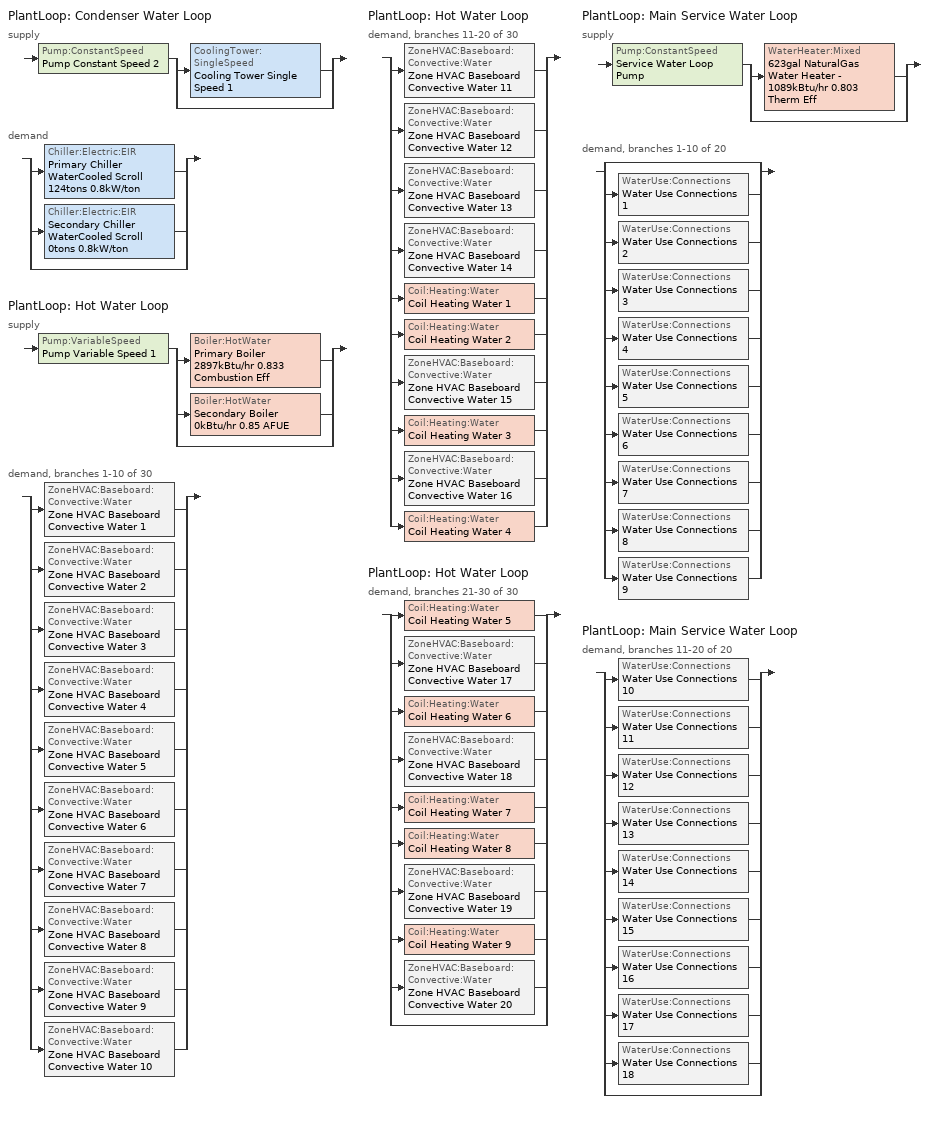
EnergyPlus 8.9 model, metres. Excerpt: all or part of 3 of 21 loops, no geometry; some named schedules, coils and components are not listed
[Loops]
PlantLoop 'Condenser Water Loop'
 supply: Pump:ConstantSpeed 'Pump Constant Speed 2' > split
  | CoolingTower:SingleSpeed 'Cooling Tower Single Speed 1'
  | bypass
 demand: split
  | Chiller:Electric:EIR 'Primary Chiller WaterCooled Scroll 124tons 0.8kW/ton'
  | Chiller:Electric:EIR 'Secondary Chiller WaterCooled Scroll 0tons 0.8kW/ton'
  | bypass
PlantLoop 'Hot Water Loop'
 supply: Pump:VariableSpeed 'Pump Variable Speed 1' > split
  | Boiler:HotWater 'Primary Boiler 2897kBtu/hr 0.833 Combustion Eff'
  | Boiler:HotWater 'Secondary Boiler 0kBtu/hr 0.85 AFUE'
  | bypass
 demand, branches 1-10 of 30: split
  | ZoneHVAC:Baseboard:Convective:Water 'Zone HVAC Baseboard Convective Water 1'
  | ZoneHVAC:Baseboard:Convective:Water 'Zone HVAC Baseboard Convective Water 2'
  | ZoneHVAC:Baseboard:Convective:Water 'Zone HVAC Baseboard Convective Water 3'
  | ZoneHVAC:Baseboard:Convective:Water 'Zone HVAC Baseboard Convective Water 4'
  | ZoneHVAC:Baseboard:Convective:Water 'Zone HVAC Baseboard Convective Water 5'
  | ZoneHVAC:Baseboard:Convective:Water 'Zone HVAC Baseboard Convective Water 6'
  | ZoneHVAC:Baseboard:Convective:Water 'Zone HVAC Baseboard Convective Water 7'
  | ZoneHVAC:Baseboard:Convective:Water 'Zone HVAC Baseboard Convective Water 8'
  | ZoneHVAC:Baseboard:Convective:Water 'Zone HVAC Baseboard Convective Water 9'
  | ZoneHVAC:Baseboard:Convective:Water 'Zone HVAC Baseboard Convective Water 10'
PlantLoop 'Hot Water Loop'
 demand, branches 11-20 of 30: split
  | ZoneHVAC:Baseboard:Convective:Water 'Zone HVAC Baseboard Convective Water 11'
  | ZoneHVAC:Baseboard:Convective:Water 'Zone HVAC Baseboard Convective Water 12'
  | ZoneHVAC:Baseboard:Convective:Water 'Zone HVAC Baseboard Convective Water 13'
  | ZoneHVAC:Baseboard:Convective:Water 'Zone HVAC Baseboard Convective Water 14'
  | Coil:Heating:Water 'Coil Heating Water 1'
  | Coil:Heating:Water 'Coil Heating Water 2'
  | ZoneHVAC:Baseboard:Convective:Water 'Zone HVAC Baseboard Convective Water 15'
  | Coil:Heating:Water 'Coil Heating Water 3'
  | ZoneHVAC:Baseboard:Convective:Water 'Zone HVAC Baseboard Convective Water 16'
  | Coil:Heating:Water 'Coil Heating Water 4'
PlantLoop 'Hot Water Loop'
 demand, branches 21-30 of 30: split
  | Coil:Heating:Water 'Coil Heating Water 5'
  | ZoneHVAC:Baseboard:Convective:Water 'Zone HVAC Baseboard Convective Water 17'
  | Coil:Heating:Water 'Coil Heating Water 6'
  | ZoneHVAC:Baseboard:Convective:Water 'Zone HVAC Baseboard Convective Water 18'
  | Coil:Heating:Water 'Coil Heating Water 7'
  | Coil:Heating:Water 'Coil Heating Water 8'
  | ZoneHVAC:Baseboard:Convective:Water 'Zone HVAC Baseboard Convective Water 19'
  | Coil:Heating:Water 'Coil Heating Water 9'
  | ZoneHVAC:Baseboard:Convective:Water 'Zone HVAC Baseboard Convective Water 20'
  | bypass
PlantLoop 'Main Service Water Loop'
 supply: Pump:ConstantSpeed 'Service Water Loop Pump' > split
  | WaterHeater:Mixed '623gal NaturalGas Water Heater - 1089kBtu/hr 0.803 Therm Eff'
  | bypass
 demand, branches 1-10 of 20: split
  | bypass
  | WaterUse:Connections 'Water Use Connections 1'
  | WaterUse:Connections 'Water Use Connections 2'
  | WaterUse:Connections 'Water Use Connections 3'
  | WaterUse:Connections 'Water Use Connections 4'
  | WaterUse:Connections 'Water Use Connections 5'
  | WaterUse:Connections 'Water Use Connections 6'
  | WaterUse:Connections 'Water Use Connections 7'
  | WaterUse:Connections 'Water Use Connections 8'
  | WaterUse:Connections 'Water Use Connections 9'
PlantLoop 'Main Service Water Loop'
 demand, branches 11-20 of 20: split
  | WaterUse:Connections 'Water Use Connections 10'
  | WaterUse:Connections 'Water Use Connections 11'
  | WaterUse:Connections 'Water Use Connections 12'
  | WaterUse:Connections 'Water Use Connections 13'
  | WaterUse:Connections 'Water Use Connections 14'
  | WaterUse:Connections 'Water Use Connections 15'
  | WaterUse:Connections 'Water Use Connections 16'
  | WaterUse:Connections 'Water Use Connections 17'
  | WaterUse:Connections 'Water Use Connections 18'
  | bypass
[Coil:Heating:Water] Availability Schedule=Always On Discrete; U-Factor Times Area Value {W/K}=Autosize; Maximum Water Flow Rate {m3/s}=Autosize; Rated Inlet Water Temperature {C}=82.2; Rated Inlet Air Temperature {C}=16.6; Rated Outlet Water Temperature {C}=71.1; Rated Outlet Air Temperature {C}=32.2; Rated Ratio for Air and Water Convection=0.5
Name | Performance Input Method | Rated Capacity {W}
Coil Heating Water 8; Coil Heating Water 5; Coil Heating Water 6; Coil Heating Water 2; Coil Heating Water 3 | UFactorTimesAreaAndDesignWaterFlowRate | Autosize
Coil Heating Water 9 | NominalCapacity | 4286.25
[ZoneHVAC:Baseboard:Convective:Water] Availability Schedule=Always On Discrete; Heating Design Capacity Method=HeatingDesignCapacity; Heating Design Capacity {W}=Autosize; Heating Design Capacity Per Floor Area {W/m2}=0; Fraction of Autosized Heating Design Capacity=0.8; U-Factor Times Area Value {W/K}=Autosize; Maximum Water Flow Rate {m3/s}=Autosize; Convergence Tolerance=0.001
Zone HVAC Baseboard Convective Water 19; Zone HVAC Baseboard Convective Water 20; Zone HVAC Baseboard Convective Water 12; Zone HVAC Baseboard Convective Water 9; Zone HVAC Baseboard Convective Water 17; Zone HVAC Baseboard Convective Water 18; Zone HVAC Baseboard Convective Water 15; Zone HVAC Baseboard Convective Water 14; Zone HVAC Baseboard Convective Water 16; Zone HVAC Baseboard Convective Water 13; Zone HVAC Baseboard Convective Water 2; Zone HVAC Baseboard Convective Water 3; Zone HVAC Baseboard Convective Water 10; Zone HVAC Baseboard Convective Water 5; Zone HVAC Baseboard Convective Water 6; Zone HVAC Baseboard Convective Water 7; Zone HVAC Baseboard Convective Water 11; Zone HVAC Baseboard Convective Water 8; Zone HVAC Baseboard Convective Water 1; Zone HVAC Baseboard Convective Water 4
[SetpointManager:Scheduled] Control Variable=Temperature
Name | Schedule
Setpoint Manager Scheduled 2 | CW Temp
Service hot water setpoint manager | Service Water Loop Temp - 140F
[PlantLoop] Fluid Type=Water; Maximum Loop Flow Rate {m3/s}=Autosize; Minimum Loop Flow Rate {m3/s}=0; Plant Loop Volume {m3}=Autocalculate; Load Distribution Scheme=Optimal; Plant Loop Demand Calculation Scheme=SingleSetpoint
Name | Plant Equipment Operation Scheme | Maximum Loop Temperature {C} | Minimum Loop Temperature {C}
Condenser Water Loop | Condenser Water Loop Operation Schemes | 100 | 0
Hot Water Loop | Hot Water Loop Operation Schemes | 100 | 0
Main Service Water Loop | Main Service Water Loop Operation Schemes | 60 | 10
[Sizing:Plant] Sizing Option=NonCoincident; Zone Timesteps in Averaging Window=1; Coincident Sizing Factor Mode=None
Name | Loop Type | Design Loop Exit Temperature {C} | Loop Design Temperature Difference {deltaC}
Condenser Water Loop | Condenser | 29 | 6
Hot Water Loop | Heating | 82 | 16
Main Service Water Loop | Heating | 60 | 5
[Pump:ConstantSpeed] Design Flow Rate {m3/s}=Autosize; Design Power Consumption {W}=Autosize; Fraction of Motor Inefficiencies to Fluid Stream=0; Pump Control Type=Intermittent; Design Power Sizing Method=PowerPerFlowPerPressure; Design Electric Power per Unit Flow Rate {W/(m3/s)}=348701.1; Design Shaft Power per Unit Flow Rate per Unit Head=1.28205
Name | Design Pump Head {Pa} | Motor Efficiency
Pump Constant Speed 2 | 179352 | 0.924
Service Water Loop Pump | 729981 | 0.865
[PlantEquipmentOperationSchemes] Control Scheme Schedule Name 1=Always On Discrete
Name | Control Scheme Object Type 1 | Control Scheme Name 1
Condenser Water Loop Operation Schemes | PlantEquipmentOperation:CoolingLoad | Condenser Water Loop Cooling Operation Scheme
Hot Water Loop Operation Schemes | PlantEquipmentOperation:HeatingLoad | Hot Water Loop Heating Operation Scheme
Main Service Water Loop Operation Schemes | PlantEquipmentOperation:HeatingLoad | Main Service Water Loop Heating Operation Scheme
[PlantEquipmentOperation:CoolingLoad]
Condenser Water Loop Cooling Operation Scheme: Load Range Lower Limit 1 {W}=0; Load Range Upper Limit 1 {W}=1000000000; Range Equipment List Name 1=Condenser Water Loop Cooling Equipment List
[PlantEquipmentList]
Condenser Water Loop Cooling Equipment List: CoolingTower:SingleSpeed, Cooling Tower Single Speed 1
Hot Water Loop Heating Equipment List: Boiler:HotWater, Primary Boiler 2897kBtu/hr 0.833 Combustion Eff, Boiler:HotWater, Secondary Boiler 0kBtu/hr 0.85 AFUE
Main Service Water Loop Heating Equipment List: WaterHeater:Mixed, 623gal NaturalGas Water Heater - 1089kBtu/hr 0.803 Therm Eff
[CoolingTower:SingleSpeed]
Cooling Tower Single Speed 1: Design Water Flow Rate {m3/s}=Autosize; Design Air Flow Rate {m3/s}=Autosize; Design Fan Power {W}=6936.05; Design U-Factor Times Area Value {W/K}=Autosize; Free Convection Air Flow Rate {m3/s}=Autosize; Free Convection Air Flow Rate Sizing Factor=0.1; Free Convection U-Factor Times Area Value {W/K}=Autosize; Free Convection U-Factor Times Area Value Sizing Factor=0.1; Performance Input Method=UFactorTimesAreaAndDesignWaterFlowRate; Heat Rejection Capacity and Nominal Capacity Sizing Ratio=1.25; Free Convection Capacity {W}=0; Free Convection Nominal Capacity Sizing Factor=0.1; Design Inlet Air Dry-Bulb Temperature {C}=24; Design Inlet Air Wet-Bulb Temperature {C}=24; Design Approach Temperature {deltaC}=5; Design Range Temperature {deltaC}=5; Basin Heater Capacity {W/K}=0; Basin Heater Setpoint Temperature {C}=2; Evaporation Loss Mode=LossFactor; Evaporation Loss Factor {percent/K}=0.2; Drift Loss Percent {percent}=0.008; Blowdown Calculation Mode=ConcentrationRatio; Blowdown Concentration Ratio=3; Capacity Control=FanCycling; Number of Cells=1; Cell Control=MinimalCell; Cell Minimum  Water Flow Rate Fraction=0.33; Cell Maximum Water Flow Rate Fraction=2.5; Sizing Factor=1
[Pump:VariableSpeed]
Pump Variable Speed 1: Design Maximum Flow Rate {m3/s}=Autosize; Design Pump Head {Pa}=179352; Design Power Consumption {W}=Autosize; Motor Efficiency=0.895; Fraction of Motor Inefficiencies to Fluid Stream=0; Coefficient 1 of the Part Load Performance Curve=0; Coefficient 2 of the Part Load Performance Curve=1; Coefficient 3 of the Part Load Performance Curve=0; Coefficient 4 of the Part Load Performance Curve=0; Design Minimum Flow Rate {m3/s}=0; Pump Control Type=Intermittent; Skin Loss Radiative Fraction=0.5; Design Power Sizing Method=PowerPerFlowPerPressure; Design Electric Power per Unit Flow Rate {W/(m3/s)}=348701.1; Design Shaft Power per Unit Flow Rate per Unit Head=1.28205; Design Minimum Flow Rate Fraction=0
[Boiler:HotWater] Fuel Type=NaturalGas; Design Water Outlet Temperature {C}=82; Design Water Flow Rate {m3/s}=Autosize; Maximum Part Load Ratio=1; Optimum Part Load Ratio=1; Water Outlet Upper Temperature Limit {C}=99; Parasitic Electric Load {W}=0; Sizing Factor=1
Name | Nominal Capacity {W} | Nominal Thermal Efficiency | Minimum Part Load Ratio | Boiler Flow Mode
Primary Boiler 2897kBtu/hr 0.833 Combustion Eff | 848948 | 0.826 | 0.25 | LeavingSetpointModulated
Secondary Boiler 0kBtu/hr 0.85 AFUE | 0.001 | 0.85 | 0 | ConstantFlow
[SetpointManager:OutdoorAirReset]
Setpoint Manager Outdoor Air Reset 1: Control Variable=Temperature; Setpoint at Outdoor Low Temperature {C}=82; Outdoor Low Temperature {C}=-16; Setpoint at Outdoor High Temperature {C}=60; Outdoor High Temperature {C}=0
[PlantEquipmentOperation:HeatingLoad] Load Range Lower Limit 1 {W}=0; Load Range Upper Limit 1 {W}=1000000000
Name | Range Equipment List Name 1
Hot Water Loop Heating Operation Scheme | Hot Water Loop Heating Equipment List
Main Service Water Loop Heating Operation Scheme | Main Service Water Loop Heating Equipment List
[WaterHeater:Mixed]
623gal NaturalGas Water Heater - 1089kBtu/hr 0.803 Therm Eff: Tank Volume {m3}=2.35779; Setpoint Temperature Schedule=Service Water Loop Temp - 140F; Deadband Temperature Difference {deltaC}=2; Maximum Temperature Limit {C}=82.2222; Heater Control Type=Cycle; Heater Maximum Capacity {W}=319292; Heater Ignition Minimum Flow Rate {m3/s}=0; Heater Ignition Delay {s}=0; Heater Fuel Type=NaturalGas; Heater Thermal Efficiency=0.803016; Part Load Factor Curve=SWH-EFFFPLR-NECB2011; Off Cycle Parasitic Fuel Consumption Rate {W}=20; Off Cycle Parasitic Fuel Type=NaturalGas; Off Cycle Parasitic Heat Fraction to Tank=0.8; On Cycle Parasitic Fuel Consumption Rate {W}=0; On Cycle Parasitic Fuel Type=NaturalGas; On Cycle Parasitic Heat Fraction to Tank=0; Ambient Temperature Indicator=Schedule; Ambient Temperature Schedule=Water Heater Ambient Temp Schedule - 70F; Off Cycle Loss Coefficient to Ambient Temperature {W/K}=24.7614; Off Cycle Loss Fraction to Zone=1; On Cycle Loss Coefficient to Ambient Temperature {W/K}=24.7614; On Cycle Loss Fraction to Zone=1; Use Side Effectiveness=1; Source Side Effectiveness=1; Use Side Design Flow Rate {m3/s}=Autosize; Source Side Design Flow Rate {m3/s}=Autosize; Indirect Water Heating Recovery Time {hr}=1.5; Source Side Flow Control Mode=IndirectHeatPrimarySetpoint
[WaterUse:Connections]
Name | Water Use Equipment Name 1
Water Use Connections 1 | Lounge/break room - health care facility-space function Service Water Use 0.95gal/min
Water Use Connections 2 | Lounge/break room - other-space function Service Water Use 0.95gal/min
Water Use Connections 3 | Office enclosed <= 25 m2-space function Service Water Use 0.71gal/min
Water Use Connections 4 | Office enclosed > 25 m2-space function Service Water Use 0.71gal/min
Water Use Connections 5 | Office open plan-space function Service Water Use 0.71gal/min
Water Use Connections 6 | Pharmacy area-space function Service Water Use 0.36gal/min
Water Use Connections 7 | Sales area-space function Service Water Use 0.21gal/min
Water Use Connections 8 | Seating area general-sch-a-space function Service Water Use 1.03gal/min
Water Use Connections 9 | Seating area general-sch-b-space function Service Water Use 1.03gal/min
Water Use Connections 10 | Seating area general-sch-c-space function Service Water Use 1.03gal/min
Water Use Connections 11 | Seating area general-sch-d-space function Service Water Use 1.03gal/min
Water Use Connections 12 | Seating area general-sch-e-space function Service Water Use 1.03gal/min
Water Use Connections 13 | Seating area general-sch-f-space function Service Water Use 1.03gal/min
Water Use Connections 14 | Seating area general-sch-g-space function Service Water Use 1.03gal/min
Water Use Connections 15 | Seating area general-sch-h-space function Service Water Use 1.37gal/min
Water Use Connections 16 | Seating area general-sch-i-space function Service Water Use 1.03gal/min
Water Use Connections 17 | Seating area general-sch-j-space function Service Water Use 1.37gal/min
Water Use Connections 18 | Seating area general-sch-k-space function Service Water Use 1.37gal/min
[WaterUse:Equipment]
Name | Peak Flow Rate {m3/s} | Flow Rate Fraction Schedule | Target Temperature Schedule | Zone | Sensible Fraction Schedule | Latent Fraction Schedule
Lounge/break room - health care facility-space function Service Water Use 0.95gal/min | 5.97514e-05 | NECB-B-Service Water Heating | Schedule Ruleset 5 | Sp-Lounge/Break room - health care facility-Space Function Sys-3 Flr-4 Sch-B HPlcmt-east ZN | Schedule Ruleset 3 | Schedule Ruleset 4
Lounge/break room - other-space function Service Water Use 0.95gal/min | 5.97514e-05 | NECB-B-Service Water Heating | Schedule Ruleset 8 | Sp-Lounge/Break room - other-Space Function Sys-3 Flr-3 Sch-B HPlcmt-south ZN | Schedule Ruleset 6 | Schedule Ruleset 7
Office enclosed <= 25 m2-space function Service Water Use 0.71gal/min | 4.48135e-05 | NECB-A-Service Water Heating | Schedule Ruleset 11 | Sp-Office enclosed <= 25 m2-Space Function Sys-6 Flr-3 Sch-A HPlcmt-east ZN | Schedule Ruleset 9 | Schedule Ruleset 10
Office enclosed > 25 m2-space function Service Water Use 0.71gal/min | 4.48135e-05 | NECB-A-Service Water Heating | Schedule Ruleset 14 | Sp-Office enclosed > 25 m2-Space Function Sys-6 Flr-3 Sch-A HPlcmt-west ZN | Schedule Ruleset 12 | Schedule Ruleset 13
Office open plan-space function Service Water Use 0.71gal/min | 4.48135e-05 | NECB-A-Service Water Heating | Schedule Ruleset 17 | Sp-Office open plan-Space Function Sys-6 Flr-1 Sch-A HPlcmt-west ZN | Schedule Ruleset 15 | Schedule Ruleset 16
Pharmacy area-space function Service Water Use 0.36gal/min | 2.24068e-05 | NECB-C-Service Water Heating | Schedule Ruleset 20 | Sp-Pharmacy area-Space Function Sys-3 Flr-4 Sch-C HPlcmt-north ZN | Schedule Ruleset 18 | Schedule Ruleset 19
Sales area-space function Service Water Use 0.21gal/min | 1.32781e-05 | NECB-C-Service Water Heating | Schedule Ruleset 23 | Sp-Sales area-Space Function Sys-6 Flr-1 Sch-C HPlcmt-north ZN | Schedule Ruleset 21 | Schedule Ruleset 22
Seating area general-sch-a-space function Service Water Use 1.03gal/min | 6.47307e-05 | NECB-A-Service Water Heating | Schedule Ruleset 26 | Sp-Seating area general-sch-A-Space Function Sys-3 Flr-4 Sch-A HPlcmt-west ZN | Schedule Ruleset 24 | Schedule Ruleset 25
Seating area general-sch-b-space function Service Water Use 1.03gal/min | 6.47307e-05 | NECB-B-Service Water Heating | Schedule Ruleset 29 | Sp-Seating area general-sch-B-Space Function Sys-3 Flr-1 Sch-B HPlcmt-south ZN | Schedule Ruleset 27 | Schedule Ruleset 28
Seating area general-sch-c-space function Service Water Use 1.03gal/min | 6.47307e-05 | NECB-C-Service Water Heating | Schedule Ruleset 32 | Sp-Seating area general-sch-C-Space Function Sys-3 Flr-1 Sch-C HPlcmt-east ZN | Schedule Ruleset 30 | Schedule Ruleset 31
Seating area general-sch-d-space function Service Water Use 1.03gal/min | 6.47307e-05 | NECB-D-Service Water Heating | Schedule Ruleset 35 | Sp-Seating area general-sch-D-Space Function Sys-3 Flr-3 Sch-D HPlcmt-north ZN | Schedule Ruleset 33 | Schedule Ruleset 34
Seating area general-sch-e-space function Service Water Use 1.03gal/min | 6.47307e-05 | NECB-E-Service Water Heating | Schedule Ruleset 38 | Sp-Seating area general-sch-E-Space Function Sys-3 Flr-2 Sch-E HPlcmt-south ZN | Schedule Ruleset 36 | Schedule Ruleset 37
Seating area general-sch-f-space function Service Water Use 1.03gal/min | 6.47307e-05 | NECB-F-Service Water Heating | Schedule Ruleset 41 | Sp-Seating area general-sch-F-Space Function Sys-3 Flr-2 Sch-F HPlcmt-west ZN | Schedule Ruleset 39 | Schedule Ruleset 40
Seating area general-sch-g-space function Service Water Use 1.03gal/min | 6.47307e-05 | NECB-G-Service Water Heating | Schedule Ruleset 44 | Sp-Seating area general-sch-G-Space Function Sys-3 Flr-2 Sch-G HPlcmt-east ZN | Schedule Ruleset 42 | Schedule Ruleset 43
Seating area general-sch-h-space function Service Water Use 1.37gal/min | 8.63075e-05 | NECB-H-Service Water Heating | Schedule Ruleset 47 | Sp-Seating area general-sch-H-Space Function Sys-3 Flr-3 Sch-H HPlcmt-core ZN | Schedule Ruleset 45 | Schedule Ruleset 46
Seating area general-sch-i-space function Service Water Use 1.03gal/min | 6.47307e-05 | NECB-I-Service Water Heating | Schedule Ruleset 50 | Sp-Seating area general-sch-I-Space Function Sys-3 Flr-2 Sch-I HPlcmt-north ZN | Schedule Ruleset 48 | Schedule Ruleset 49
Seating area general-sch-j-space function Service Water Use 1.37gal/min | 8.63075e-05 | NECB-J-Service Water Heating | Schedule Ruleset 53 | Sp-Seating area general-sch-J-Space Function Sys-3 Flr-1 Sch-J HPlcmt-core ZN | Schedule Ruleset 51 | Schedule Ruleset 52
Seating area general-sch-k-space function Service Water Use 1.37gal/min | 8.63075e-05 | NECB-K-Service Water Heating | Schedule Ruleset 56 | Sp-Seating area general-sch-K-Space Function Sys-3 Flr-2 Sch-K HPlcmt-core ZN | Schedule Ruleset 54 | Schedule Ruleset 55
[Schedule:Year]
CW Temp: CW Temp Week Rule - Jan1-Dec31, 1, 1, 12, 31
NECB-A-Service Water Heating: NECB-A-Service Water Heating Week Rule - Jan1-Dec31, 1, 1, 12, 31
NECB-B-Service Water Heating: NECB-B-Service Water Heating Week Rule - Jan1-Dec31, 1, 1, 12, 31
NECB-C-Service Water Heating: NECB-C-Service Water Heating Week Rule - Jan1-Dec31, 1, 1, 12, 31
NECB-D-Service Water Heating: NECB-D-Service Water Heating Week Rule - Jan1-Dec31, 1, 1, 12, 31
NECB-E-Service Water Heating: NECB-E-Service Water Heating Week Rule - Jan1-Dec31, 1, 1, 12, 31
NECB-F-Service Water Heating: NECB-F-Service Water Heating Week Rule - Jan1-Dec31, 1, 1, 12, 31
NECB-G-Service Water Heating: NECB-G-Service Water Heating Week Rule - Jan1-Dec31, 1, 1, 12, 31
Schedule Ruleset 10: Schedule Ruleset 10 Week Rule - Jan1-Dec31, 1, 1, 12, 31
Schedule Ruleset 11: Schedule Ruleset 11 Week Rule - Jan1-Dec31, 1, 1, 12, 31
Schedule Ruleset 12: Schedule Ruleset 12 Week Rule - Jan1-Dec31, 1, 1, 12, 31
Schedule Ruleset 13: Schedule Ruleset 13 Week Rule - Jan1-Dec31, 1, 1, 12, 31
Schedule Ruleset 14: Schedule Ruleset 14 Week Rule - Jan1-Dec31, 1, 1, 12, 31
Schedule Ruleset 15: Schedule Ruleset 15 Week Rule - Jan1-Dec31, 1, 1, 12, 31
Schedule Ruleset 16: Schedule Ruleset 16 Week Rule - Jan1-Dec31, 1, 1, 12, 31
Schedule Ruleset 17: Schedule Ruleset 17 Week Rule - Jan1-Dec31, 1, 1, 12, 31
Schedule Ruleset 18: Schedule Ruleset 18 Week Rule - Jan1-Dec31, 1, 1, 12, 31
Schedule Ruleset 19: Schedule Ruleset 19 Week Rule - Jan1-Dec31, 1, 1, 12, 31
Schedule Ruleset 20: Schedule Ruleset 20 Week Rule - Jan1-Dec31, 1, 1, 12, 31
Schedule Ruleset 21: Schedule Ruleset 21 Week Rule - Jan1-Dec31, 1, 1, 12, 31
Schedule Ruleset 22: Schedule Ruleset 22 Week Rule - Jan1-Dec31, 1, 1, 12, 31
Schedule Ruleset 23: Schedule Ruleset 23 Week Rule - Jan1-Dec31, 1, 1, 12, 31
Schedule Ruleset 24: Schedule Ruleset 24 Week Rule - Jan1-Dec31, 1, 1, 12, 31
Schedule Ruleset 25: Schedule Ruleset 25 Week Rule - Jan1-Dec31, 1, 1, 12, 31
Schedule Ruleset 26: Schedule Ruleset 26 Week Rule - Jan1-Dec31, 1, 1, 12, 31
Schedule Ruleset 27: Schedule Ruleset 27 Week Rule - Jan1-Dec31, 1, 1, 12, 31
Schedule Ruleset 28: Schedule Ruleset 28 Week Rule - Jan1-Dec31, 1, 1, 12, 31
Schedule Ruleset 29: Schedule Ruleset 29 Week Rule - Jan1-Dec31, 1, 1, 12, 31
Schedule Ruleset 3: Schedule Ruleset 3 Week Rule - Jan1-Dec31, 1, 1, 12, 31
Schedule Ruleset 30: Schedule Ruleset 30 Week Rule - Jan1-Dec31, 1, 1, 12, 31
Schedule Ruleset 31: Schedule Ruleset 31 Week Rule - Jan1-Dec31, 1, 1, 12, 31
Schedule Ruleset 32: Schedule Ruleset 32 Week Rule - Jan1-Dec31, 1, 1, 12, 31
Schedule Ruleset 33: Schedule Ruleset 33 Week Rule - Jan1-Dec31, 1, 1, 12, 31
Schedule Ruleset 34: Schedule Ruleset 34 Week Rule - Jan1-Dec31, 1, 1, 12, 31
Schedule Ruleset 35: Schedule Ruleset 35 Week Rule - Jan1-Dec31, 1, 1, 12, 31
Schedule Ruleset 36: Schedule Ruleset 36 Week Rule - Jan1-Dec31, 1, 1, 12, 31
Schedule Ruleset 37: Schedule Ruleset 37 Week Rule - Jan1-Dec31, 1, 1, 12, 31
Schedule Ruleset 38: Schedule Ruleset 38 Week Rule - Jan1-Dec31, 1, 1, 12, 31
Schedule Ruleset 39: Schedule Ruleset 39 Week Rule - Jan1-Dec31, 1, 1, 12, 31
Schedule Ruleset 4: Schedule Ruleset 4 Week Rule - Jan1-Dec31, 1, 1, 12, 31
Schedule Ruleset 40: Schedule Ruleset 40 Week Rule - Jan1-Dec31, 1, 1, 12, 31
Schedule Ruleset 41: Schedule Ruleset 41 Week Rule - Jan1-Dec31, 1, 1, 12, 31
Schedule Ruleset 42: Schedule Ruleset 42 Week Rule - Jan1-Dec31, 1, 1, 12, 31
Schedule Ruleset 43: Schedule Ruleset 43 Week Rule - Jan1-Dec31, 1, 1, 12, 31
Schedule Ruleset 44: Schedule Ruleset 44 Week Rule - Jan1-Dec31, 1, 1, 12, 31
Schedule Ruleset 5: Schedule Ruleset 5 Week Rule - Jan1-Dec31, 1, 1, 12, 31
Schedule Ruleset 6: Schedule Ruleset 6 Week Rule - Jan1-Dec31, 1, 1, 12, 31
Schedule Ruleset 7: Schedule Ruleset 7 Week Rule - Jan1-Dec31, 1, 1, 12, 31
Schedule Ruleset 8: Schedule Ruleset 8 Week Rule - Jan1-Dec31, 1, 1, 12, 31
Schedule Ruleset 9: Schedule Ruleset 9 Week Rule - Jan1-Dec31, 1, 1, 12, 31
Service Water Loop Temp - 140F: Service Water Loop Temp - 140F Week Rule - Jan1-Dec31, 1, 1, 12, 31
Water Heater Ambient Temp Schedule - 70F: Water Heater Ambient Temp Schedule - 70F Week Rule - Jan1-Dec31, 1, 1, 12, 31
[Schedule:Constant]
Always On Discrete: Hourly Value=1
[Curve:Cubic]
SWH-EFFFPLR-NECB2011: Coefficient1 Constant=0.7576; Coefficient2 x=1.0071; Coefficient3 x**2=-1.4443; Coefficient4 x**3=0.6844; Minimum Value of x {BasedOnField A2}=0; Maximum Value of x {BasedOnField A2}=1
